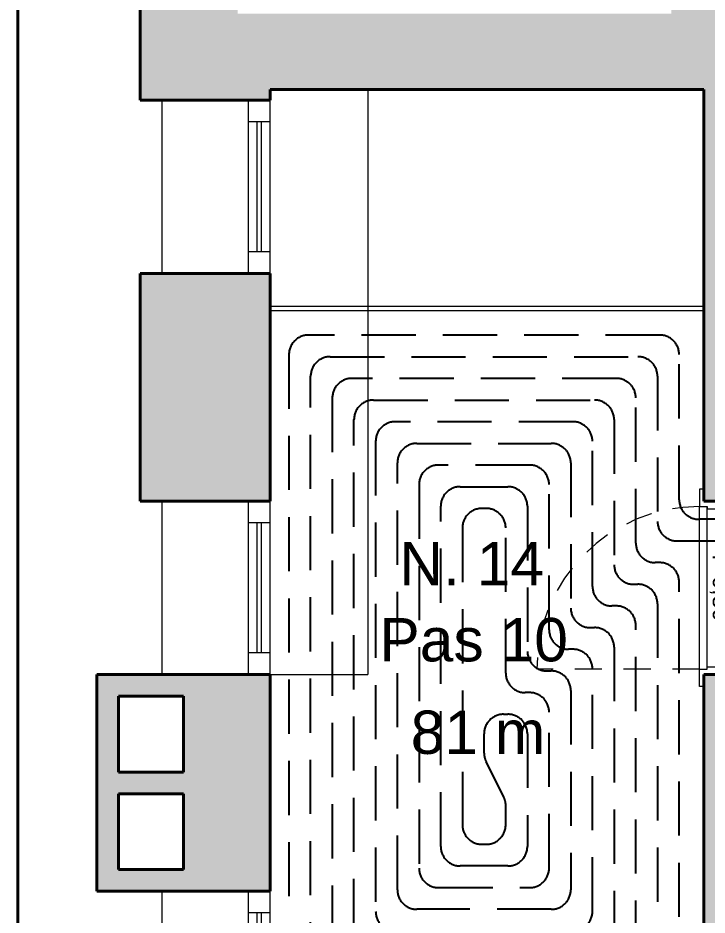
# Model space of a CAD drawing. Header units: millimetres. Extents: x 898 to 1196, y 229 to 443.
# Drawn here: x 1156.7 to 1159.879, y 343.124 to 347.263 of the extents above; entities that cross this region are included whole.
import ezdxf

# ---------------------------------------------------------------- set-up
doc = ezdxf.new("R2010")
doc.units = ezdxf.units.MM
for name, pattern in [('DASHED2', [0.375, 0.25, -0.125]), ('HIDDEN', [0.375, 0.25, -0.125]), ('TRATTEGGIATA', [0.75, 0.5, -0.25])]:
    doc.linetypes.add(name, pattern=pattern)
doc.layers.get('0').update_dxf_attribs({"color": 41})
doc.layers.get('DEFPOINTS').update_dxf_attribs({"color": 53})
for name, color, linetype, lineweight in [('03-ritorno', 5, 'TRATTEGGIATA', 25), ('AN-Textes', 5, 'Continuous', 13), ('p allége', 1, 'Continuous', 20), ('p hachure', 253, 'Continuous', 15), ('p menuiserie', 5, 'Continuous', 20), ('p mur', 7, 'Continuous', 40)]:
    doc.layers.add(name, color=color, linetype=linetype, lineweight=lineweight)
doc.layers.add('TEXTE CH SOL', color=7, linetype='Continuous')
doc.styles.add('sansserif', font='SANSS___.TTF', dxfattribs={"width": 0.7})
doc.dimstyles.new('ISO-25', dxfattribs={"dimtxt": 2.5, "dimasz": 2.5, "dimexe": 1.25, "dimexo": 0.625, "dimtad": 1, "dimtxsty": 'Standard', "dimcen": 2.5, "dimadec": 0, "dimazin": 0, "dimtfac": 1, "dimtmove": 0, "dimatfit": 3, "dimfxl": 1, "dimarcsym": 0})

# ---------------------------------------------------------------- blocks, each defined once
blk = doc.blocks.new('*U22')
at = {"layer": 'p menuiserie'}
for p, q in [((0.8, 0), (0, 0)), ((0.1, 0), (0.1, -0.1)), ((0.7, -0.04), (0.1, -0.04)), ((0.7, 0), (0.7, -0.1)), ((0.7, -0.06), (0.1, -0.06)), ((0.8, -0.1), (0, -0.1))]:
    blk.add_line(p, q, dxfattribs=at)
blk = doc.blocks.new('*U23')
at = {"layer": 'p menuiserie'}
for p, q in [((0.8, 0), (0, 0)), ((0.1, 0), (0.1, -0.1)), ((0.7, -0.04), (0.1, -0.04)), ((0.7, 0), (0.7, -0.1)), ((0.7, -0.06), (0.1, -0.06)), ((0.8, -0.1), (0, -0.1))]:
    blk.add_line(p, q, dxfattribs=at)
blk = doc.blocks.new('*U24')
at = {"layer": 'p menuiserie'}
for p, q in [((0.8, 0), (0, 0)), ((0.1, 0), (0.1, -0.1)), ((0.7, -0.04), (0.1, -0.04)), ((0.7, 0), (0.7, -0.1)), ((0.7, -0.06), (0.1, -0.06)), ((0.8, -0.1), (0, -0.1))]:
    blk.add_line(p, q, dxfattribs=at)
blk = doc.blocks.new('*D85')
at = {"layer": 'DEFPOINTS', "color": 0, "transparency": 16777216}
for p in [(-0.375, 0.0023), (-0.375, -0.04), (0.425, -0.04)]:
    blk.add_point(p, dxfattribs=at)
at = {"layer": 'AN-Textes', "color": 0, "transparency": 16777216, "insert": (0.025, 0.059), "char_height": 0.08, "attachment_point": 5}
blk.add_mtext('P 0,80', dxfattribs=at)
blk = doc.blocks.new('_None')
blk = doc.blocks.new('*U84')
for p, q in [((-0.43, 0.085), (-0.375, 0.085)), ((-0.375, 0.085), (-0.375, -0.015)), ((0.425, 0.085), (0.425, -0.015)), ((0.48, 0.085), (0.425, 0.085)), ((0.4, 0), (-0.35, 0)), ((-0.43, -0.015), (-0.375, -0.015)), ((0.4, -0.035), (-0.35, -0.035)), ((0.48, -0.015), (0.425, -0.015))]:
    blk.add_line(p, q)
at = {"linetype": 'HIDDEN', "ltscale": 0.5}
blk.add_line((0.4, -0.035), (0.4, -0.785), dxfattribs=at)
for points in [[(-0.43, -0.015), (-0.43, -0.035), (-0.36, -0.035), (-0.36, -0.035), (-0.35, -0.035), (-0.35, 0), (-0.34, 0), (-0.34, 0.05), (-0.34, 0.05), (-0.34, 0.085), (-0.34, 0.085), (-0.34, 0.105), (-0.43, 0.105), (-0.43, 0.085)], [(0.48, -0.015), (0.48, -0.035), (0.41, -0.035), (0.41, -0.035), (0.4, -0.035), (0.4, 0), (0.39, 0), (0.39, 0.05), (0.39, 0.05), (0.39, 0.085), (0.39, 0.085), (0.39, 0.105), (0.48, 0.105), (0.48, 0.085)]]:
    blk.add_lwpolyline(points)
blk.add_arc((0.4, -0.035), 0.75, 180, 270, dxfattribs=at)
at = {"layer": 'AN-Textes'}
dim = blk.add_linear_dim(base=(-0.375, 0.0023), p1=(0.425, -0.04), p2=(-0.375, -0.04), angle=180, text='P <>', dimstyle='ISO-25', override={"dimtxt": 0.08, "dimasz": 0.02, "dimexe": 0.6, "dimexo": 0, "dimgap": 0.01, "dimtad": 2, "dimjust": 0, "dimzin": 0, "dimblk1": 'None', "dimblk2": 'None', "dimsah": 1, "dimse1": 1, "dimse2": 1, "dimsd1": 1, "dimsd2": 1, "dimtix": 1, "dimtmove": 2}, dxfattribs=at)
dim.commit()
dim.dimension.update_dxf_attribs({"geometry": '*D85', "text_midpoint": (0.025, 0.059)})

msp = doc.modelspace()

# ---------------------------------------------------------------- hatches: boundary and pattern name
at = {"layer": 'p hachure', "transparency": 33554559}
h = msp.add_hatch(color=256, dxfattribs=at)
h.dxf.hatch_style = 1
edge = h.paths.add_edge_path()
edge.add_line((1157.722, 349.0335), (1158.8135, 348.2836))
edge.add_arc((1158.7135, 348.2836), 0.1, -180, 0, ccw=False)
edge.add_line((1158.6135, 348.2836), (1157.76, 349.0335))
edge.add_line((1157.76, 349.0335), (1157.7135, 349.0335))
edge.add_line((1157.7135, 349.0335), (1157.7135, 347.2836))
edge.add_line((1157.7135, 347.2836), (1159.7135, 347.2836))
edge.add_line((1159.7135, 347.2836), (1159.7135, 350.1835))
edge.add_line((1159.7135, 350.1835), (1159.6135, 350.1835))
edge.add_line((1159.6135, 350.1835), (1159.6135, 350.2835))
edge.add_line((1159.6135, 350.2835), (1159.7135, 350.2835))
edge.add_line((1159.7135, 350.2835), (1159.7135, 350.3835))
edge.add_line((1159.7135, 350.3835), (1160.0635, 350.3835))
edge.add_line((1160.0635, 350.3835), (1160.0635, 350.2835))
edge.add_line((1160.0635, 350.2835), (1160.1635, 350.2835))
edge.add_line((1160.1635, 350.2835), (1160.1635, 350.1835))
edge.add_line((1160.1635, 350.1835), (1159.9635, 350.1835))
edge.add_line((1159.9635, 350.1835), (1159.9635, 345.0336))
edge.add_line((1159.9635, 345.0336), (1159.8635, 345.0336))
edge.add_line((1159.8635, 345.0336), (1159.8635, 346.9336))
edge.add_line((1159.8635, 346.9336), (1157.8635, 346.9336))
edge.add_line((1157.8635, 346.9336), (1157.8635, 346.8836))
edge.add_line((1157.8635, 346.8836), (1157.2635, 346.8836))
edge.add_line((1157.2635, 346.8836), (1157.2635, 351.5336))
edge.add_line((1157.2635, 351.5336), (1157.7828, 351.5336))
edge.add_line((1157.7828, 351.5336), (1157.7828, 351.3677))
edge.add_line((1157.7828, 351.3677), (1158.6501, 351.3677))
edge.add_line((1158.6501, 351.3677), (1158.6501, 351.5336))
edge.add_line((1158.6501, 351.5336), (1158.7135, 351.5336))
edge.add_line((1158.7135, 351.5336), (1158.7135, 351.2835))
edge.add_line((1158.7135, 351.2835), (1157.7135, 351.2835))
edge.add_line((1157.7135, 351.2835), (1157.7135, 349.2835))
edge.add_line((1157.7135, 349.2835), (1157.7, 349.2835))
edge.add_line((1157.7, 349.2835), (1157.7016, 350.2835))
edge.add_line((1157.7016, 350.2835), (1157.7, 350.2835))
edge.add_line((1157.7, 350.2835), (1157.7, 350.1835))
edge.add_line((1157.7, 350.1835), (1157.6969, 350.1835))
edge.add_line((1157.6969, 350.1835), (1157.722, 349.0335))
h = msp.add_hatch(color=256, dxfattribs=at)
h.dxf.hatch_style = 1
h.paths.add_polyline_path([(1157.8635, 346.0836), (1157.2635, 346.0836), (1157.2635, 345.0336), (1157.8635, 345.0336)], flags=17)
h = msp.add_hatch(color=256, dxfattribs=at)
h.dxf.hatch_style = 1
h.paths.add_polyline_path([(1157.0635, 344.2336), (1157.0635, 343.2336), (1157.8635, 343.2336), (1157.8635, 344.2336)])
h.paths.add_polyline_path([(1157.1635, 343.6836), (1157.1635, 343.3336), (1157.4635, 343.3336), (1157.4635, 343.6836)], flags=16)
h.paths.add_polyline_path([(1157.1635, 344.1336), (1157.1635, 343.7836), (1157.4635, 343.7836), (1157.4635, 344.1336)], flags=16)
h = msp.add_hatch(color=256, dxfattribs=at)
h.dxf.hatch_style = 1
h.paths.add_polyline_path([(1157.5135, 342.3336), (1159.9635, 342.3336), (1159.9635, 344.2336), (1159.8635, 344.2336), (1159.8635, 342.4336), (1159.6635, 342.4336), (1159.6635, 342.5336), (1159.4635, 342.5336), (1159.4635, 342.4336), (1158.2635, 342.4336), (1158.2635, 342.5336), (1158.0635, 342.5336), (1158.0635, 342.4336), (1157.1635, 342.4336), (1157.1635, 337.5336), (1158.1635, 337.5336), (1158.1635, 338.1336), (1157.5135, 338.1336)])

# ---------------------------------------------------------------- linework, layer by layer
at = {"layer": '03-ritorno', "color": 5, "linetype": 'DASHED2'}
for points in [[(1158.05, 342.84), (1158.05, 345.61, -0.414214), (1158.14, 345.7), (1159.56, 345.7, -0.414214), (1159.65, 345.61), (1159.65, 344.94, 0.414214), (1159.74, 344.85), (1160.01, 344.85, 0.414214), (1160.1, 344.94), (1160.1, 349.96, -0.414214), (1160.19, 350.05), (1160.21, 350.05, 0.414214), (1160.3, 350.14), (1160.3, 350.51, 0.414214), (1160.21, 350.6), (1159.57, 350.6, -0.414214), (1159.5, 350.67), (1159.5, 350.68, -0.414214), (1159.57, 350.75), (1160.21, 350.75, 0.414214), (1160.3, 350.84), (1160.3, 351.51, 0.414214), (1160.21, 351.6), (1159.8819, 351.6)], [(1159.96, 344.95), (1159.84, 344.95, -0.414214), (1159.75, 345.04), (1159.75, 345.71, 0.414214), (1159.66, 345.8), (1158.04, 345.8, 0.414214), (1157.95, 345.71), (1157.95, 342.74, 0.414214)], [(1159.75, 342.74), (1159.75, 344.66, 0.414214), (1159.66, 344.75), (1159.64, 344.75, -0.414214), (1159.55, 344.84), (1159.55, 345.51, 0.414214), (1159.46, 345.6), (1158.24, 345.6, 0.414214), (1158.15, 345.51), (1158.15, 342.94, 0.414214)], [(1158.25, 343.04), (1158.25, 345.41, -0.414214), (1158.34, 345.5), (1159.36, 345.5, -0.414214), (1159.45, 345.41), (1159.45, 344.74, 0.414214), (1159.54, 344.65), (1159.56, 344.65, -0.414214), (1159.65, 344.56), (1159.65, 342.84, -0.414214)], [(1159.55, 342.94), (1159.55, 344.46, 0.414214), (1159.46, 344.55), (1159.44, 344.55, -0.414214), (1159.35, 344.64), (1159.35, 345.31, 0.414214), (1159.26, 345.4), (1158.44, 345.4, 0.414214), (1158.35, 345.31), (1158.35, 343.14, 0.414214), (1158.44, 343.05)], [(1159.26, 343.05, 0.414214), (1159.35, 343.14), (1159.35, 344.26, 0.414214), (1159.26, 344.35), (1159.24, 344.35, -0.414214), (1159.15, 344.44), (1159.15, 345.11, 0.414214), (1159.06, 345.2), (1158.64, 345.2, 0.414214), (1158.55, 345.11), (1158.55, 343.34, 0.414214), (1158.64, 343.25), (1159.06, 343.25, 0.414214), (1159.15, 343.34), (1159.15, 344.06, 0.414214), (1159.06, 344.15), (1159.04, 344.15, -0.414214), (1158.95, 344.24), (1158.95, 344.91, 0.414214), (1158.86, 345), (1158.84, 345, 0.414214), (1158.75, 344.91), (1158.75, 343.54, 0.414214), (1158.84, 343.45), (1158.86, 343.45, 0.414214), (1158.95, 343.54), (1158.95, 343.6288, 0.116434), (1158.9405, 343.669), (1158.8595, 343.831, -0.116434), (1158.85, 343.8712), (1158.85, 343.96, -0.414214), (1158.94, 344.05), (1158.96, 344.05, -0.414214), (1159.05, 343.96), (1159.05, 343.44, -0.414214), (1158.96, 343.35), (1158.74, 343.35, -0.414214), (1158.65, 343.44), (1158.65, 345.01, -0.414214), (1158.74, 345.1), (1158.96, 345.1, -0.414214), (1159.05, 345.01), (1159.05, 344.34, 0.414214), (1159.14, 344.25), (1159.16, 344.25, -0.414214), (1159.25, 344.16), (1159.25, 343.24, -0.414214), (1159.16, 343.15), (1158.54, 343.15, -0.414214), (1158.45, 343.24), (1158.45, 345.21, -0.414214), (1158.54, 345.3), (1159.16, 345.3, -0.414214), (1159.25, 345.21), (1159.25, 344.54, 0.414214), (1159.34, 344.45), (1159.36, 344.45, -0.414214), (1159.45, 344.36), (1159.45, 343.04, -0.414214)]]:
    msp.add_lwpolyline(points, format="xyb", dxfattribs=at)
at = {"layer": 'p allége'}
for p, q in [((1158.3135, 346.9336), (1158.3135, 344.2336)), ((1157.3635, 346.8836), (1157.3635, 346.0836)), ((1157.3635, 345.0336), (1157.3635, 344.2336)), ((1157.8635, 344.2336), (1158.3135, 344.2336)), ((1157.3635, 343.2336), (1157.3635, 342.4336))]:
    msp.add_line(p, q, dxfattribs=at)
at = {"layer": 'p menuiserie'}
for p, q in [((1157.8635, 345.9336), (1159.8635, 345.9336)), ((1157.8635, 345.9136), (1159.8635, 345.9136))]:
    msp.add_line(p, q, dxfattribs=at)
at = {"layer": 'p mur'}
for p, q in [((1157.2635, 346.8836), (1157.2635, 351.5336)), ((1157.8635, 346.8836), (1157.8635, 346.9336)), ((1157.8635, 346.9336), (1159.8635, 346.9336)), ((1159.8635, 345.0336), (1159.8635, 346.9336)), ((1157.8635, 346.8836), (1157.2635, 346.8836)), ((1157.2635, 345.0336), (1157.2635, 346.0836)), ((1157.8635, 346.0836), (1157.2635, 346.0836)), ((1157.8635, 346.0836), (1157.8635, 345.0336)), ((1157.8635, 345.0336), (1157.2635, 345.0336)), ((1159.8635, 345.0336), (1159.9635, 345.0336)), ((1157.8635, 344.2336), (1157.0635, 344.2336)), ((1157.0635, 344.2336), (1157.0635, 343.2336)), ((1157.8635, 344.2336), (1157.8635, 343.2336)), ((1159.8635, 342.4336), (1159.8635, 344.2336)), ((1159.8635, 344.2336), (1159.9635, 344.2336)), ((1157.4635, 344.1336), (1157.1635, 344.1336)), ((1157.1635, 344.1336), (1157.1635, 343.7836)), ((1157.4635, 344.1336), (1157.4635, 343.7836)), ((1157.4635, 343.7836), (1157.1635, 343.7836)), ((1157.4635, 343.6836), (1157.1635, 343.6836)), ((1157.1635, 343.6836), (1157.1635, 343.3336)), ((1157.4635, 343.6836), (1157.4635, 343.3336)), ((1157.4635, 343.3336), (1157.1635, 343.3336)), ((1157.8635, 343.2336), (1157.0635, 343.2336))]:
    msp.add_line(p, q, dxfattribs=at)
msp.add_lwpolyline([(1156.7, 355.15), (1174.15, 355.15), (1174.15, 337.05), (1156.7, 337.05)], close=True, dxfattribs=at)

# ---------------------------------------------------------------- block references
at = {"layer": 'p menuiserie'}
for name, p, rotation in [('*U22', (1157.8635, 346.8836), 269.9999999999999), ('*U84', (1159.8785, 344.6586), 270), ('*U23', (1157.8635, 345.0336), 269.9999999999999), ('*U24', (1157.8635, 343.2336), 269.9999999999999)]:
    msp.add_blockref(name, p, dxfattribs=dict(at, rotation=rotation))

# ---------------------------------------------------------------- texts
at = {"layer": 'TEXTE CH SOL', "color": 7, "lineweight": 25, "style": 'sansserif', "oblique": 360, "width": 1}
for s, p in [('N. 14', (1158.4593, 344.6453)), ('81 m', (1158.5115, 343.8671))]:
    msp.add_text(s, height=0.2, dxfattribs=at).set_placement(p)
at = {"layer": 'TEXTE CH SOL', "color": 7, "lineweight": 25, "style": 'sansserif', "oblique": 0, "width": 1}
msp.add_text('Pas 10', height=0.2, rotation=0, dxfattribs=at).set_placement((1158.3671, 344.2942))

doc.saveas('drawing.dxf')
